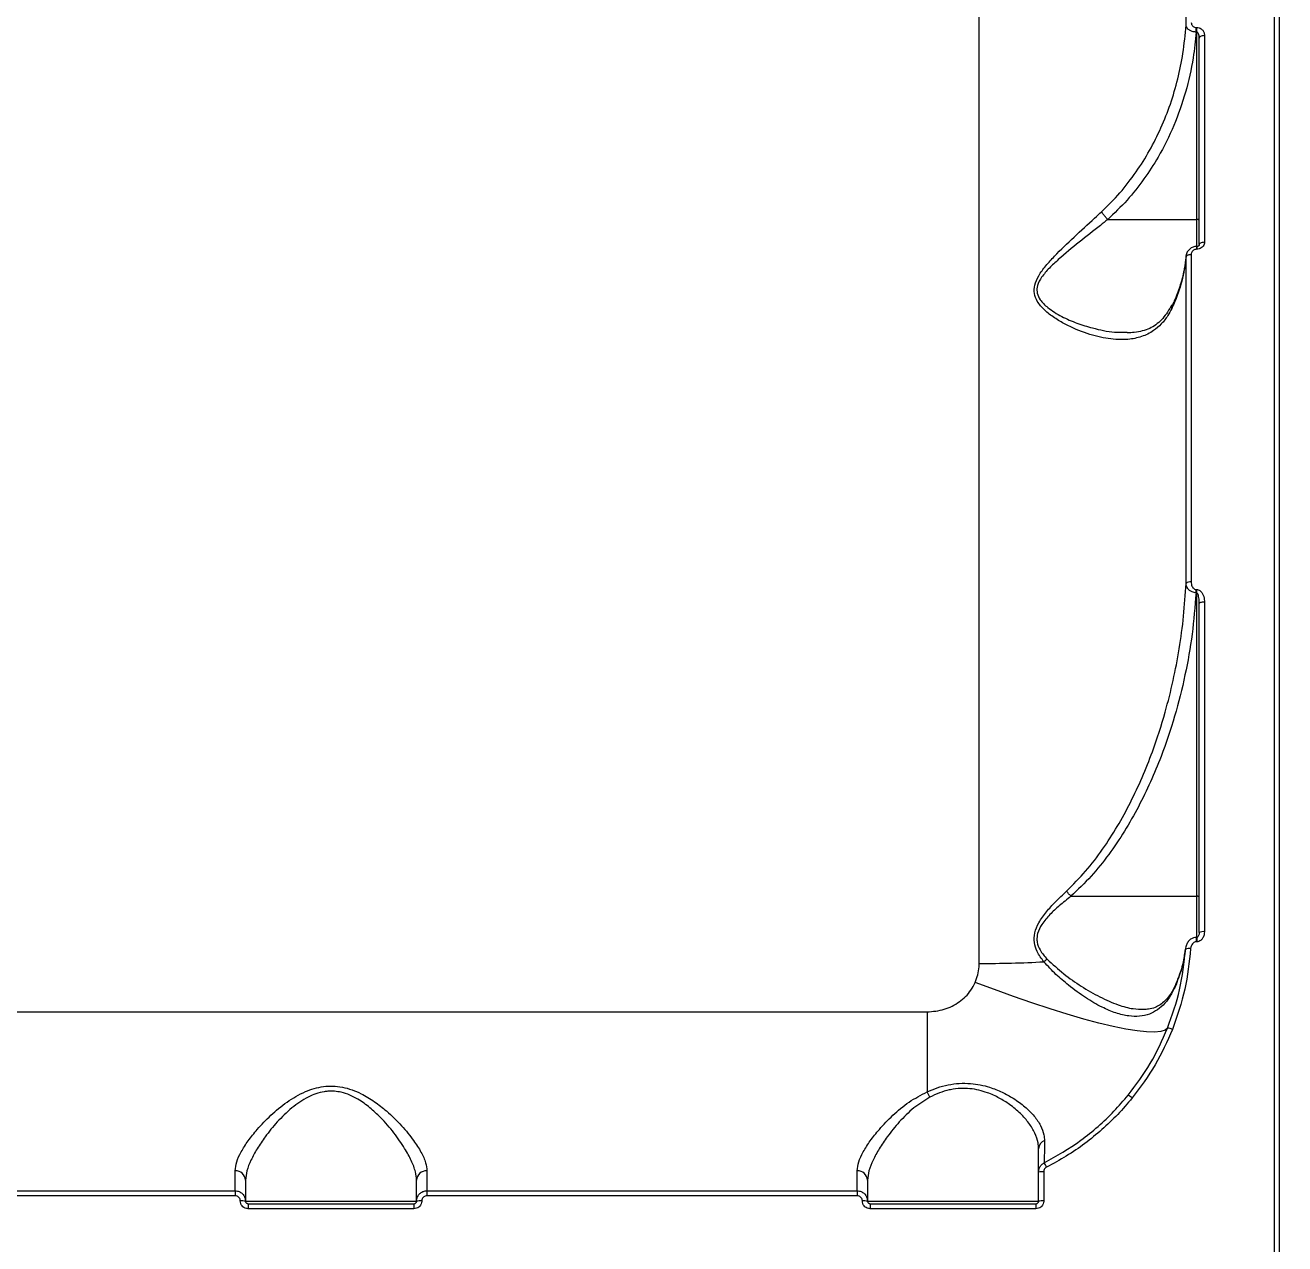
# Model space of a CAD drawing. Header units: millimetres. Extents: x -7735 to 7893, y -6545 to 6034.
# Drawn here: x -2236.2 to -1993.2, y 2708.9 to 2944 of the extents above; entities that cross this region are included whole.
import ezdxf

# ---------------------------------------------------------------- set-up
doc = ezdxf.new("R2010")
doc.units = ezdxf.units.MM
for name, color, linetype in [('DIKOM_ОБЪЕКТ', 7, 'Continuous'), ('DIKOM_РАЗМЕР_ЗОНА', 7, 'Continuous'), ('DIKOM_РАЗМЕР_ОБЪЕКТА', 7, 'Continuous')]:
    doc.layers.add(name, color=color, linetype=linetype)
doc.styles.add('style1', font='arial.ttf', dxfattribs={"width": 0.8})
doc.dimstyles.new('1-50', dxfattribs={"dimtxt": 300, "dimasz": 200, "dimexe": 100, "dimexo": 0, "dimgap": 100, "dimtad": 1, "dimtxsty": 'style1', "dimcen": 200, "dimclrd": 7, "dimclre": 7, "dimclrt": 7, "dimadec": 1, "dimazin": 2, "dimtfac": 1, "dimtmove": 0, "dimatfit": 2, "dimfxl": 0, "dimlwd": 25, "dimlwe": 18, "dimarcsym": 0})

# ---------------------------------------------------------------- blocks, each defined once
blk = doc.blocks.new('*D1')
at = {"layer": 'Defpoints', "color": 0, "transparency": 16777216}
for p in [(-1659.72, 4539.04), (-6635.97, -4006.79), (-1659.72, -4006.79)]:
    blk.add_point(p, dxfattribs=at)
at = {"layer": 'DIKOM_РАЗМЕР_ОБЪЕКТА', "color": 7, "lineweight": 18, "transparency": 16777216}
for p, q in [((-1659.72, 4539.04), (-6735.97, 4539.04)), ((-1659.72, -4006.79), (-6735.97, -4006.79))]:
    blk.add_line(p, q, dxfattribs=at)
at = {"layer": 'DIKOM_РАЗМЕР_ОБЪЕКТА', "color": 7, "lineweight": 25, "transparency": 16777216}
blk.add_line((-6635.97, 4339.04), (-6635.97, -3806.79), dxfattribs=at)
at = {"layer": 'DIKOM_РАЗМЕР_ОБЪЕКТА', "color": 7, "transparency": 16777216}
for points in [[(-6669.31, 4339.04), (-6602.64, 4339.04), (-6635.97, 4539.04)], [(-6669.31, -3806.79), (-6602.64, -3806.79), (-6635.97, -4006.79)]]:
    blk.add_solid(points, dxfattribs=at)
at = {"layer": 'DIKOM_РАЗМЕР_ОБЪЕКТА', "color": 7, "transparency": 16777216, "insert": (-6889.14, 266.13), "char_height": 300, "attachment_point": 5, "rotation": 90, "style": 'style1'}
blk.add_mtext('8550', dxfattribs=at)
blk = doc.blocks.new('*D2')
at = {"layer": 'Defpoints', "color": 0, "transparency": 16777216}
for p in [(-1994.19, 6033.86), (-7284.85, -5501.61), (-1994.19, -5501.61)]:
    blk.add_point(p, dxfattribs=at)
at = {"layer": 'DIKOM_РАЗМЕР_ЗОНА', "color": 7, "lineweight": 18, "transparency": 16777216}
for p, q in [((-1994.19, 6033.86), (-7384.85, 6033.86)), ((-1994.19, -5501.61), (-7384.85, -5501.61))]:
    blk.add_line(p, q, dxfattribs=at)
at = {"layer": 'DIKOM_РАЗМЕР_ЗОНА', "color": 7, "lineweight": 25, "transparency": 16777216}
blk.add_line((-7284.85, 5833.86), (-7284.85, -5301.61), dxfattribs=at)
at = {"layer": 'DIKOM_РАЗМЕР_ЗОНА', "color": 7, "transparency": 16777216}
for points in [[(-7318.18, 5833.86), (-7251.52, 5833.86), (-7284.85, 6033.86)], [(-7318.18, -5301.61), (-7251.52, -5301.61), (-7284.85, -5501.61)]]:
    blk.add_solid(points, dxfattribs=at)
at = {"layer": 'DIKOM_РАЗМЕР_ЗОНА', "color": 7, "transparency": 16777216, "insert": (-7538.02, 266.13), "char_height": 300, "attachment_point": 5, "rotation": 90, "style": 'style1'}
blk.add_mtext('11550', dxfattribs=at)

msp = doc.modelspace()

# ---------------------------------------------------------------- linework, layer by layer
at = {"layer": 'DIKOM_ОБЪЕКТ', "color": 7, "linetype": 'Continuous', "lineweight": 15}
for p, q in [((-1995.19, 2702.128), (-1995.19, 3121.125)), ((-1994.19, 2702.125), (-1994.19, 3120.125)), ((-2052.14, 2762.973), (-2052.14, 3083.125)), ((-2012.247, 2943.961), (-2012.247, 3009.792)), ((-2010.294, 2943.532), (-2010.19, 2943.532)), ((-2010.294, 2942.632), (-2010.294, 2943.532)), ((-2010.19, 2942.632), (-2010.19, 2943.532)), ((-2010.19, 2942.632), (-2010.294, 2942.632)), ((-2010.19, 2906.478), (-2010.19, 2942.632)), ((-2009.69, 2901.669), (-2009.69, 2941.437)), ((-2008.69, 2942.011), (-2008.69, 2902.147)), ((-2027.35, 2906.478), (-2010.19, 2906.478)), ((-2010.19, 2901.272), (-2010.19, 2906.478)), ((-2012.247, 2836.281), (-2012.247, 2899.32)), ((-2011.25, 2899.758), (-2011.25, 2836.58)), ((-2010.19, 2901.256), (-2010.223, 2901.256)), ((-2010.223, 2901.255), (-2010.223, 2900.731)), ((-2010.19, 2900.731), (-2010.223, 2900.731)), ((-2010.19, 2901.255), (-2010.19, 2900.731)), ((-2023.787, 2884.728), (-2023.588, 2884.725)), ((-2010.312, 2835.106), (-2010.19, 2835.106)), ((-2010.312, 2834.467), (-2010.312, 2835.106)), ((-2010.19, 2834.467), (-2010.312, 2834.467)), ((-2010.19, 2834.467), (-2010.19, 2835.106)), ((-2010.19, 2775.937), (-2010.19, 2834.467)), ((-2009.69, 2768.938), (-2009.69, 2832.426)), ((-2008.69, 2832.739), (-2008.69, 2769.1)), ((-2034.438, 2775.937), (-2010.19, 2775.937)), ((-2010.19, 2767.963), (-2010.19, 2775.937)), ((-2010.19, 2767.987), (-2010.278, 2767.987)), ((-2010.278, 2767.987), (-2010.278, 2767.145)), ((-2010.19, 2767.987), (-2010.19, 2767.145)), ((-2012.366, 2765.912), (-2012.53, 2764.888)), ((-2010.19, 2767.145), (-2010.278, 2767.145)), ((-2412.19, 2753.628), (-2062.19, 2753.628)), ((-2062.19, 2753.628), (-2062.19, 2738.219)), ((-2195.69, 2719.125), (-2195.69, 2722.983)), ((-2158.69, 2722.983), (-2158.69, 2719.125)), ((-2075.69, 2719.125), (-2075.69, 2722.983)), ((-2040.69, 2717.125), (-2040.69, 2722.738)), ((-2039.69, 2722.79), (-2039.69, 2717.164)), ((-2193.69, 2721.176), (-2193.69, 2717.125)), ((-2160.69, 2717.125), (-2160.69, 2721.176)), ((-2073.69, 2721.176), (-2073.69, 2717.125)), ((-2278.69, 2719.125), (-2195.69, 2719.125)), ((-2195.69, 2718.166), (-2278.69, 2718.166)), ((-2195.69, 2719.125), (-2195.69, 2718.166)), ((-2193.69, 2717.125), (-2160.69, 2717.125)), ((-2158.69, 2719.125), (-2158.69, 2718.166)), ((-2158.69, 2719.125), (-2075.69, 2719.125)), ((-2075.69, 2718.166), (-2158.69, 2718.166)), ((-2075.69, 2719.125), (-2075.69, 2718.166)), ((-2073.69, 2717.125), (-2040.69, 2717.125)), ((-2193.19, 2716.625), (-2193.19, 2715.66)), ((-2193.19, 2716.625), (-2161.19, 2716.625)), ((-2161.19, 2715.66), (-2193.19, 2715.66)), ((-2161.19, 2716.625), (-2161.19, 2715.66)), ((-2073.19, 2716.625), (-2073.19, 2715.66)), ((-2073.19, 2716.625), (-2041.19, 2716.625)), ((-2041.19, 2715.66), (-2073.19, 2715.66)), ((-2041.19, 2716.625), (-2041.19, 2715.66))]:
    msp.add_line(p, q, dxfattribs=at)
at = {"layer": 'DIKOM_ОБЪЕКТ', "color": 7, "linetype": 'Continuous', "lineweight": 15, "flags": 128}
for points in [[(-2009.69, 2941.437), (-2009.671, 2941.549), (-2009.614, 2941.657), (-2009.522, 2941.756), (-2009.397, 2941.843), (-2009.246, 2941.914), (-2009.073, 2941.967), (-2008.885, 2941.999), (-2008.69, 2942.011)], [(-2009.69, 2906.316), (-2009.7, 2906.347), (-2009.728, 2906.378), (-2009.774, 2906.406), (-2009.837, 2906.43), (-2009.913, 2906.45), (-2009.999, 2906.465), (-2010.093, 2906.475), (-2010.19, 2906.478)], [(-2009.69, 2901.669), (-2009.671, 2901.762), (-2009.614, 2901.852), (-2009.522, 2901.934), (-2009.397, 2902.007), (-2009.246, 2902.066), (-2009.073, 2902.111), (-2008.885, 2902.138), (-2008.69, 2902.147)], [(-2012.247, 2899.32), (-2012.216, 2899.407), (-2012.152, 2899.49), (-2012.055, 2899.566), (-2011.931, 2899.632), (-2011.783, 2899.686), (-2011.616, 2899.726), (-2011.436, 2899.75), (-2011.25, 2899.758)], [(-2009.69, 2832.426), (-2009.671, 2832.487), (-2009.614, 2832.546), (-2009.522, 2832.6), (-2009.397, 2832.648), (-2009.246, 2832.687), (-2009.073, 2832.715), (-2008.885, 2832.733), (-2008.69, 2832.739)], [(-2009.69, 2775.775), (-2009.7, 2775.807), (-2009.728, 2775.837), (-2009.774, 2775.865), (-2009.837, 2775.89), (-2009.913, 2775.91), (-2009.999, 2775.925), (-2010.093, 2775.934), (-2010.19, 2775.937)], [(-2015.796, 2750.509), (-2016.274, 2750.095), (-2017.113, 2749.831), (-2018.306, 2749.722), (-2019.84, 2749.767), (-2021.7, 2749.968), (-2023.868, 2750.32), (-2026.323, 2750.822), (-2029.04, 2751.468), (-2031.993, 2752.252), (-2035.153, 2753.166), (-2038.487, 2754.201), (-2041.964, 2755.347), (-2045.548, 2756.592), (-2049.206, 2757.925), (-2052.9, 2759.331)]]:
    msp.add_lwpolyline(points, dxfattribs=at)
at = {"layer": 'DIKOM_ОБЪЕКТ', "color": 7, "linetype": 'Continuous', "lineweight": 15}
for centre, radius, start, end in [((-2011.453, 2835.442), 1.156, 79.90457, 133.44616), ((-2008.934, 2767.436), 1.682, 81.66803, 116.72021), ((-2011.702, 2763.898), 1.969, 79.89996, 109.27735), ((-2052.017, 2999.337), 236.364, 269.97011, 272.99611), ((-2035.459, 2758.824), 6.137, 125.68235, 133.23186), ((-2015.952, 2748.139), 2.375, 62.88077, 86.25037), ((-2068.581, 2734.251), 7.522, 22.86138, 31.83623), ((-2025.045, 2734.414), 3.554, 47.22098, 62.55426), ((-2038.931, 2727.171), 1.761, 111.12711, 178.17642), ((-2047.773, 2719.572), 9.56, 25.47324, 31.1846), ((-2195.598, 2721.074), 1.911, 3.03941, 92.75412), ((-2158.782, 2721.074), 1.911, 87.24923, 176.95044), ((-2075.599, 2721.074), 1.911, 3.04956, 92.75077), ((-2039.938, 2717.857), 4.939, 87.13122, 98.76528), ((-2194.44, 2710.587), 6.581, 83.45513, 92.17535), ((-2159.94, 2710.578), 6.59, 87.82895, 96.53952), ((-2074.44, 2710.585), 6.583, 83.45666, 92.17382), ((-2039.94, 2710.587), 6.581, 87.82465, 96.54487)]:
    msp.add_arc(centre, radius, start, end, dxfattribs=at)
for points, knots in [([(-2028.533, 2907.982), (-2027.327, 2909.169), (-2024.9, 2911.56), (-2021.851, 2915.556), (-2019.209, 2919.767), (-2017.01, 2924.156), (-2015.186, 2928.775), (-2013.775, 2933.573), (-2012.718, 2938.657), (-2012.409, 2942.145), (-2012.247, 2943.961)], [0, 0, 0, 0, 0.1236841, 0.2488927, 0.3689546, 0.4907448, 0.6125426, 0.7380533, 0.8635671, 1, 1, 1, 1]), ([(-2010.294, 2942.632), (-2010.386, 2942.638), (-2010.692, 2942.657), (-2011.184, 2942.779), (-2011.709, 2943.044), (-2012.097, 2943.418), (-2012.233, 2943.748), (-2012.245, 2943.931), (-2012.247, 2943.961)], [0, 0, 0, 0, 0.0891756, 0.2936808, 0.4896161, 0.71639, 0.9545772, 1, 1, 1, 1]), ([(-2011.25, 2944.498), (-2011.234, 2944.359), (-2011.206, 2944.113), (-2011.001, 2943.816), (-2010.744, 2943.624), (-2010.494, 2943.54), (-2010.34, 2943.534), (-2010.294, 2943.532)], [0, 0, 0, 0, 0.30255254, 0.53462286, 0.72540985, 0.91702588, 1, 1, 1, 1]), ([(-2010.19, 2943.532), (-2010.12, 2943.529), (-2009.878, 2943.519), (-2009.483, 2943.383), (-2009.074, 2943.07), (-2008.758, 2942.602), (-2008.714, 2942.22), (-2008.69, 2942.011)], [0, 0, 0, 0, 0.0796676, 0.2757404, 0.4707832, 0.7105522, 1, 1, 1, 1]), ([(-2010.294, 2942.632), (-2010.458, 2940.974), (-2010.845, 2937.071), (-2012.23, 2931.016), (-2014.477, 2924.584), (-2017.243, 2918.993), (-2020.334, 2914.204), (-2023.537, 2910.128), (-2026.082, 2907.695), (-2027.354, 2906.479)], [0, 0, 0, 0, 0.12340953, 0.29033867, 0.4577875, 0.62461167, 0.74654877, 0.87329217, 1, 1, 1, 1]), ([(-2009.69, 2941.437), (-2009.698, 2941.599), (-2009.711, 2941.885), (-2009.809, 2942.244), (-2009.923, 2942.465), (-2010.03, 2942.575), (-2010.111, 2942.624), (-2010.167, 2942.63), (-2010.19, 2942.632)], [0, 0, 0, 0, 0.3508808, 0.6182391, 0.8028984, 0.8793402, 0.9492389, 1, 1, 1, 1]), ([(-2015.006, 2889.323), (-2015.25, 2888.857), (-2015.841, 2887.729), (-2016.999, 2886.26), (-2018.66, 2884.831), (-2020.8, 2883.786), (-2023.714, 2883.208), (-2027.253, 2883.365), (-2031.356, 2884.374), (-2034.881, 2885.863), (-2037.654, 2887.473), (-2039.532, 2888.922), (-2040.914, 2890.487), (-2041.602, 2892.153), (-2041.53, 2893.89), (-2040.682, 2895.737), (-2039.304, 2897.583), (-2037.014, 2900.088), (-2033.813, 2903.135), (-2030.732, 2905.965), (-2028.981, 2907.57), (-2028.533, 2907.982)], [0, 0, 0, 0, 0.0311468, 0.0753836, 0.1207355, 0.1821168, 0.2453868, 0.3302608, 0.4176087, 0.5065777, 0.5523821, 0.5981006, 0.6383968, 0.6670943, 0.6962065, 0.7286723, 0.766812, 0.8059882, 0.8877662, 0.9712461, 1, 1, 1, 1]), ([(-2027.35, 2906.478), (-2027.822, 2906.104), (-2029.638, 2904.66), (-2032.878, 2902.133), (-2036.197, 2899.384), (-2038.642, 2897.139), (-2040.077, 2895.496), (-2040.952, 2893.907), (-2041.05, 2892.835), (-2040.892, 2891.895), (-2040.335, 2890.761), (-2038.675, 2889.218), (-2036.248, 2887.704), (-2033.289, 2886.441), (-2029.849, 2885.403), (-2026.634, 2884.674), (-2024.539, 2884.713), (-2023.787, 2884.728)], [0, 0, 0, 0, 0.0410613, 0.1582907, 0.275421, 0.328789, 0.3818875, 0.4245567, 0.455803, 0.4619681, 0.4993762, 0.5538727, 0.6383809, 0.7234495, 0.8083962, 0.9311821, 1, 1, 1, 1]), ([(-2027.354, 2906.479), (-2027.508, 2906.641), (-2027.816, 2906.965), (-2028.191, 2907.444), (-2028.417, 2907.779), (-2028.506, 2907.934), (-2028.533, 2907.982)], [0, 0, 0, 0, 0.3252792, 0.6505414, 0.8925639, 1, 1, 1, 1]), ([(-2027.354, 2906.479), (-2027.353, 2906.479), (-2027.353, 2906.478), (-2027.352, 2906.478), (-2027.351, 2906.478), (-2027.35, 2906.478)], [0, 0, 0, 0, 0.2449721, 0.6669888, 1, 1, 1, 1]), ([(-2009.708, 2901.64), (-2009.711, 2901.592), (-2009.715, 2901.506), (-2009.821, 2901.381), (-2009.952, 2901.3), (-2010.084, 2901.261), (-2010.203, 2901.251), (-2010.272, 2901.262), (-2010.301, 2901.266)], [0, 0, 0, 0, 0.305207, 0.53921483, 0.69561743, 0.81574492, 0.92171355, 1, 1, 1, 1]), ([(-2008.69, 2902.147), (-2008.702, 2902.012), (-2008.728, 2901.723), (-2008.941, 2901.321), (-2009.28, 2900.993), (-2009.71, 2900.773), (-2010.03, 2900.745), (-2010.19, 2900.731)], [0, 0, 0, 0, 0.1890378, 0.4044806, 0.6068286, 0.803391, 1, 1, 1, 1]), ([(-2012.247, 2899.32), (-2012.466, 2897.734), (-2012.896, 2894.622), (-2014.082, 2891.312), (-2014.879, 2889.597), (-2015.006, 2889.323)], [0, 0, 0, 0, 0.4665365, 0.9150124, 1, 1, 1, 1]), ([(-2012.255, 2899.437), (-2012.259, 2899.354), (-2012.3, 2898.316), (-2012.67, 2896.336), (-2013.411, 2893.527), (-2014.195, 2891.363), (-2014.818, 2890.17), (-2014.976, 2889.868)], [0, 0, 0, 0, 0.0255805, 0.3177056, 0.609864, 0.9011909, 1, 1, 1, 1]), ([(-2010.223, 2901.242), (-2010.267, 2901.246), (-2010.554, 2901.271), (-2011.087, 2901.105), (-2011.716, 2900.69), (-2012.12, 2900.058), (-2012.296, 2899.544), (-2012.248, 2899.291), (-2012.247, 2899.285)], [0, 0, 0, 0, 0.04194, 0.271833, 0.5073503, 0.7485928, 0.9944829, 1, 1, 1, 1]), ([(-2010.223, 2900.731), (-2010.332, 2900.721), (-2010.55, 2900.701), (-2010.842, 2900.551), (-2011.075, 2900.327), (-2011.224, 2900.05), (-2011.242, 2899.851), (-2011.25, 2899.758)], [0, 0, 0, 0, 0.19514192, 0.39001093, 0.59319351, 0.81111469, 1, 1, 1, 1]), ([(-2015.064, 2889.981), (-2015.106, 2889.889), (-2015.396, 2889.252), (-2016.037, 2888.273), (-2016.989, 2887.075), (-2018.068, 2886.127), (-2019.243, 2885.427), (-2020.66, 2884.95), (-2022.119, 2884.652), (-2023.142, 2884.632), (-2023.608, 2884.623)], [0, 0, 0, 0, 0.0226501, 0.1554025, 0.2918187, 0.4318015, 0.5758043, 0.7272728, 0.8756512, 1, 1, 1, 1]), ([(-2015.006, 2889.323), (-2015.009, 2889.343), (-2015.036, 2889.504), (-2015.045, 2889.699), (-2014.95, 2889.822), (-2014.934, 2889.843)], [0, 0, 0, 0, 0.10509784, 0.84882445, 1, 1, 1, 1]), ([(-2035.286, 2776.937), (-2034.033, 2778.188), (-2031.512, 2780.704), (-2028.309, 2784.942), (-2025.442, 2789.389), (-2022.061, 2795.604), (-2018.908, 2802.959), (-2016.353, 2810.877), (-2014.68, 2817.526), (-2013.501, 2823.705), (-2012.643, 2829.961), (-2012.379, 2834.174), (-2012.247, 2836.281)], [0, 0, 0, 0, 0.0803023, 0.1615638, 0.2421416, 0.3227385, 0.4866053, 0.6103982, 0.7072101, 0.8040251, 0.9020136, 1, 1, 1, 1]), ([(-2010.312, 2834.467), (-2010.436, 2834.477), (-2010.707, 2834.498), (-2011.141, 2834.641), (-2011.58, 2834.906), (-2011.996, 2835.356), (-2012.21, 2835.841), (-2012.239, 2836.178), (-2012.247, 2836.281)], [0, 0, 0, 0, 0.1132673, 0.2470986, 0.4203739, 0.6073538, 0.8800855, 1, 1, 1, 1]), ([(-2011.25, 2836.58), (-2011.226, 2836.303), (-2011.192, 2835.905), (-2010.948, 2835.457), (-2010.734, 2835.239), (-2010.513, 2835.123), (-2010.375, 2835.111), (-2010.312, 2835.106)], [0, 0, 0, 0, 0.4370958, 0.62888, 0.7908852, 0.9060685, 1, 1, 1, 1]), ([(-2010.312, 2834.467), (-2010.526, 2831.809), (-2010.953, 2826.492), (-2012.365, 2818.542), (-2014.34, 2810.646), (-2017.219, 2802.109), (-2020.527, 2794.712), (-2024.067, 2788.476), (-2027.096, 2783.984), (-2030.478, 2779.715), (-2033.119, 2777.202), (-2034.446, 2775.94)], [0, 0, 0, 0, 0.1245751, 0.2491561, 0.3764152, 0.5036653, 0.6677223, 0.7510845, 0.834427, 0.9167828, 1, 1, 1, 1]), ([(-2010.19, 2835.106), (-2010.092, 2835.096), (-2009.873, 2835.076), (-2009.523, 2834.888), (-2009.175, 2834.53), (-2008.82, 2833.859), (-2008.697, 2833.222), (-2008.691, 2832.792), (-2008.69, 2832.739)], [0, 0, 0, 0, 0.0928037, 0.2061849, 0.3693021, 0.5724187, 0.9471639, 1, 1, 1, 1]), ([(-2009.69, 2832.426), (-2009.702, 2832.792), (-2009.718, 2833.317), (-2009.845, 2833.941), (-2009.953, 2834.249), (-2010.058, 2834.408), (-2010.135, 2834.457), (-2010.17, 2834.467), (-2010.187, 2834.467), (-2010.19, 2834.467)], [0, 0, 0, 0, 0.5028882, 0.7219268, 0.8722111, 0.9514516, 0.9757403, 0.9961828, 1, 1, 1, 1]), ([(-2039.663, 2763.296), (-2040.137, 2763.935), (-2040.964, 2765.047), (-2041.609, 2766.994), (-2041.515, 2768.964), (-2040.634, 2770.999), (-2039.202, 2772.972), (-2037.367, 2774.987), (-2036.014, 2776.255), (-2035.286, 2776.937)], [0, 0, 0, 0, 0.1507867, 0.2625446, 0.3758211, 0.5043783, 0.6581157, 0.8160053, 1, 1, 1, 1]), ([(-2034.438, 2775.937), (-2035.202, 2775.327), (-2036.597, 2774.212), (-2038.535, 2772.439), (-2040.025, 2770.69), (-2040.92, 2768.97), (-2041.049, 2767.759), (-2040.918, 2766.674), (-2040.386, 2765.325), (-2039.535, 2764.368), (-2039.039, 2763.81)], [0, 0, 0, 0, 0.19207337, 0.35117656, 0.5094983, 0.63443816, 0.71865644, 0.74210097, 0.84960569, 1, 1, 1, 1]), ([(-2034.446, 2775.94), (-2034.597, 2776.101), (-2034.871, 2776.394), (-2035.144, 2776.741), (-2035.264, 2776.907), (-2035.286, 2776.937)], [0, 0, 0, 0, 0.4994742, 0.9073738, 1, 1, 1, 1]), ([(-2034.446, 2775.94), (-2034.446, 2775.939), (-2034.444, 2775.938), (-2034.441, 2775.937), (-2034.439, 2775.937), (-2034.438, 2775.937)], [0, 0, 0, 0, 0.299498, 0.6720717, 1, 1, 1, 1]), ([(-2010.277, 2767.969), (-2010.452, 2767.961), (-2010.836, 2767.945), (-2011.378, 2767.657), (-2011.863, 2767.192), (-2012.222, 2766.537), (-2012.357, 2765.968), (-2012.356, 2765.64), (-2012.356, 2765.589)], [0, 0, 0, 0, 0.1487184, 0.3249828, 0.5084942, 0.7183467, 0.9563409, 1, 1, 1, 1]), ([(-2009.693, 2768.938), (-2009.692, 2768.927), (-2009.677, 2768.73), (-2009.758, 2768.424), (-2009.937, 2768.129), (-2010.078, 2768.016), (-2010.16, 2767.988), (-2010.204, 2767.987), (-2010.224, 2767.992), (-2010.232, 2767.993)], [0, 0, 0, 0, 0.02783957, 0.49876971, 0.76329196, 0.89618731, 0.94890935, 0.98132718, 1, 1, 1, 1]), ([(-2008.69, 2769.1), (-2008.704, 2768.896), (-2008.736, 2768.453), (-2008.99, 2767.861), (-2009.366, 2767.434), (-2009.772, 2767.19), (-2010.051, 2767.16), (-2010.19, 2767.145)], [0, 0, 0, 0, 0.22675434, 0.49195914, 0.6959645, 0.84773676, 1, 1, 1, 1]), ([(-2015.796, 2750.509), (-2014.93, 2752.957), (-2013.175, 2757.914), (-2012.628, 2763.12), (-2012.352, 2765.756)], [0, 0, 0, 0, 0.4937318, 1, 1, 1, 1]), ([(-2011.356, 2765.836), (-2011.629, 2763.209), (-2012.181, 2757.888), (-2013.966, 2752.819), (-2014.869, 2750.253)], [0, 0, 0, 0, 0.493781, 1, 1, 1, 1]), ([(-2012.352, 2765.756), (-2012.538, 2764.596), (-2012.914, 2762.264), (-2013.754, 2760.004), (-2014.176, 2758.868)], [0, 0, 0, 0, 0.4973048, 1, 1, 1, 1]), ([(-2010.278, 2767.145), (-2010.342, 2767.14), (-2010.505, 2767.127), (-2010.771, 2767.003), (-2011.056, 2766.737), (-2011.284, 2766.331), (-2011.332, 2766.002), (-2011.356, 2765.836)], [0, 0, 0, 0, 0.1033281, 0.2624314, 0.4610952, 0.7281756, 1, 1, 1, 1]), ([(-2052.9, 2759.331), (-2052.572, 2760.312), (-2052.209, 2761.395), (-2052.144, 2762.637), (-2052.142, 2762.859), (-2052.14, 2762.973)], [0, 0, 0, 0, 0.8217233, 0.9078714, 1, 1, 1, 1]), ([(-2014.176, 2758.868), (-2014.489, 2758.191), (-2015.124, 2756.817), (-2016.326, 2755.216), (-2017.714, 2753.972), (-2019.337, 2753.122), (-2021.193, 2752.706), (-2023.356, 2752.765), (-2025.781, 2753.35), (-2028.569, 2754.531), (-2031.637, 2756.313), (-2034.631, 2758.5), (-2037.377, 2760.811), (-2038.897, 2762.464), (-2039.663, 2763.296)], [0, 0, 0, 0, 0.0668884, 0.1355728, 0.2055362, 0.2771137, 0.3560563, 0.4367285, 0.5280136, 0.6212569, 0.7279965, 0.8370978, 0.9179814, 1, 1, 1, 1]), ([(-2039.039, 2763.81), (-2037.987, 2762.838), (-2035.859, 2760.872), (-2032.377, 2758.492), (-2028.842, 2756.423), (-2025.494, 2754.984), (-2022.646, 2754.168), (-2021.069, 2754.157), (-2020.388, 2754.152)], [0, 0, 0, 0, 0.1706296, 0.34520181, 0.5293893, 0.7176801, 0.87819971, 1, 1, 1, 1]), ([(-2012.53, 2764.888), (-2012.591, 2764.476), (-2012.788, 2763.131), (-2013.322, 2761.229), (-2013.924, 2759.77), (-2014.154, 2759.212)], [0, 0, 0, 0, 0.2138004, 0.6991356, 1, 1, 1, 1]), ([(-2062.19, 2753.628), (-2061.077, 2753.725), (-2058.871, 2753.916), (-2055.922, 2755.433), (-2053.915, 2757.357), (-2053.167, 2758.812), (-2052.9, 2759.331)], [0, 0, 0, 0, 0.2885582, 0.5716274, 0.8470348, 1, 1, 1, 1]), ([(-2014.118, 2759.213), (-2014.323, 2758.756), (-2014.745, 2757.813), (-2015.495, 2756.662), (-2016.329, 2755.692), (-2017.231, 2754.961), (-2018.264, 2754.434), (-2019.301, 2754.13), (-2020.082, 2754.114), (-2020.399, 2754.108)], [0, 0, 0, 0, 0.1271925, 0.2619208, 0.4036387, 0.549591, 0.7049983, 0.8798944, 1, 1, 1, 1]), ([(-2014.106, 2759.189), (-2014.12, 2759.168), (-2014.174, 2759.09), (-2014.177, 2758.973), (-2014.176, 2758.884), (-2014.176, 2758.868)], [0, 0, 0, 0, 0.227425, 0.8581189, 1, 1, 1, 1]), ([(-2023.407, 2737.568), (-2021.908, 2739.559), (-2018.874, 2743.589), (-2016.83, 2748.185), (-2015.796, 2750.509)], [0, 0, 0, 0, 0.4941652, 1, 1, 1, 1]), ([(-2014.869, 2750.253), (-2015.897, 2747.931), (-2017.976, 2743.232), (-2021.068, 2739.108), (-2022.631, 2737.023)], [0, 0, 0, 0, 0.494162, 1, 1, 1, 1]), ([(-2195.69, 2722.983), (-2195.626, 2723.538), (-2195.497, 2724.65), (-2194.571, 2726.627), (-2193.223, 2728.748), (-2191.337, 2731.125), (-2188.886, 2733.705), (-2185.799, 2736.264), (-2182.401, 2738.298), (-2179.278, 2739.251), (-2176.832, 2739.369), (-2174.956, 2739.157), (-2173.122, 2738.634), (-2171.007, 2737.713), (-2168.755, 2736.334), (-2166.105, 2734.233), (-2163.501, 2731.68), (-2161.294, 2728.962), (-2159.761, 2726.554), (-2158.856, 2724.565), (-2158.743, 2723.481), (-2158.69, 2722.983)], [0, 0, 0, 0, 0.0554764, 0.1110251, 0.1664972, 0.2220045, 0.2900245, 0.3579629, 0.4226741, 0.4774072, 0.5052475, 0.533095, 0.5627093, 0.592374, 0.6404291, 0.688582, 0.760326, 0.8320617, 0.8910006, 0.9498678, 1, 1, 1, 1]), ([(-2062.19, 2738.219), (-2061.547, 2738.489), (-2060.245, 2739.034), (-2058.156, 2739.592), (-2055.979, 2739.885), (-2053.234, 2739.854), (-2050.388, 2739.253), (-2047.677, 2738.173), (-2045.357, 2736.894), (-2043.235, 2735.327), (-2041.475, 2733.551), (-2040.244, 2731.721), (-2039.642, 2730.135), (-2039.586, 2729.176), (-2039.565, 2728.813)], [0, 0, 0, 0, 0.0603717, 0.1220469, 0.1825837, 0.2452034, 0.3548653, 0.4358145, 0.5191046, 0.6213425, 0.7265993, 0.8297222, 0.9355769, 1, 1, 1, 1]), ([(-2040.69, 2727.227), (-2040.712, 2727.607), (-2040.768, 2728.596), (-2041.331, 2730.256), (-2042.467, 2732.157), (-2044.116, 2734.037), (-2046.067, 2735.676), (-2048.241, 2737.046), (-2050.738, 2738.196), (-2053.337, 2738.843), (-2055.781, 2738.91), (-2057.121, 2738.737), (-2058.48, 2738.445), (-2059.861, 2738.029), (-2061.048, 2737.461), (-2061.65, 2737.174)], [0, 0, 0, 0, 0.0653901, 0.1703668, 0.2779435, 0.3818123, 0.4884122, 0.5695643, 0.652799, 0.7604174, 0.8151617, 0.871885, 0.8800431, 0.9391994, 1, 1, 1, 1]), ([(-2160.69, 2721.176), (-2160.737, 2721.7), (-2160.84, 2722.844), (-2161.647, 2724.929), (-2163.012, 2727.451), (-2164.97, 2730.294), (-2167.283, 2732.965), (-2169.642, 2735.176), (-2171.646, 2736.625), (-2173.545, 2737.602), (-2175.477, 2738.255), (-2177.2, 2738.398), (-2178.83, 2738.206), (-2180.114, 2737.876), (-2182.305, 2736.931), (-2184.907, 2735.086), (-2187.642, 2732.413), (-2189.814, 2729.714), (-2191.491, 2727.229), (-2192.689, 2725.006), (-2193.517, 2722.933), (-2193.633, 2721.761), (-2193.69, 2721.176)], [0, 0, 0, 0, 0.050715, 0.1106827, 0.1707184, 0.2435954, 0.3164719, 0.3642923, 0.4119934, 0.4404624, 0.4688622, 0.5101011, 0.5210876, 0.5472209, 0.5734068, 0.6369304, 0.705495, 0.7741549, 0.8307627, 0.8873364, 0.9437058, 1, 1, 1, 1]), ([(-2075.69, 2722.983), (-2075.626, 2723.538), (-2075.497, 2724.65), (-2074.571, 2726.627), (-2073.223, 2728.748), (-2071.338, 2731.127), (-2068.878, 2733.693), (-2065.849, 2736.289), (-2063.381, 2737.591), (-2062.19, 2738.219)], [0, 0, 0, 0, 0.13166017, 0.26348904, 0.39513812, 0.52687495, 0.68829849, 0.84953931, 1, 1, 1, 1]), ([(-2061.65, 2737.174), (-2062.716, 2736.51), (-2064.956, 2735.114), (-2067.633, 2732.401), (-2069.817, 2729.717), (-2071.49, 2727.228), (-2072.689, 2725.007), (-2073.517, 2722.933), (-2073.632, 2721.761), (-2073.69, 2721.176)], [0, 0, 0, 0, 0.14637684, 0.30758147, 0.46901014, 0.60209888, 0.7351144, 0.86764459, 1, 1, 1, 1]), ([(-2039.594, 2724.523), (-2037.186, 2725.883), (-2033.538, 2727.945), (-2029.193, 2731.492), (-2026.12, 2734.39), (-2024.303, 2736.519), (-2023.407, 2737.568)], [0, 0, 0, 0, 0.39517093, 0.59867226, 0.80216788, 1, 1, 1, 1]), ([(-2022.631, 2737.023), (-2023.545, 2735.95), (-2025.372, 2733.806), (-2028.439, 2730.889), (-2031.753, 2728.197), (-2035.311, 2725.751), (-2037.865, 2724.373), (-2039.142, 2723.684)], [0, 0, 0, 0, 0.1978379, 0.3955024, 0.593166, 0.7965834, 1, 1, 1, 1]), ([(-2040.69, 2722.738), (-2040.69, 2722.826), (-2040.69, 2723.01), (-2040.69, 2724.469), (-2040.69, 2726.299), (-2040.69, 2727.227)], [0, 0, 0, 0, 0.3069728, 0.6484661, 1, 1, 1, 1]), ([(-2039.565, 2728.813), (-2039.57, 2727.945), (-2039.581, 2726.184), (-2039.589, 2724.948), (-2039.593, 2724.551), (-2039.594, 2724.529), (-2039.594, 2724.523)], [0, 0, 0, 0, 0.3414958, 0.6929972, 0.9180136, 1, 1, 1, 1]), ([(-2040.69, 2722.738), (-2040.689, 2722.798), (-2040.681, 2723.082), (-2040.543, 2723.581), (-2040.166, 2724.158), (-2039.785, 2724.401), (-2039.594, 2724.523)], [0, 0, 0, 0, 0.0818115, 0.3880196, 0.693948, 1, 1, 1, 1]), ([(-2039.142, 2723.684), (-2039.238, 2723.623), (-2039.428, 2723.502), (-2039.617, 2723.212), (-2039.685, 2722.962), (-2039.689, 2722.82), (-2039.69, 2722.79)], [0, 0, 0, 0, 0.3057218, 0.6116833, 0.9180847, 1, 1, 1, 1]), ([(-2195.69, 2719.125), (-2195.543, 2719.116), (-2195.172, 2719.091), (-2194.61, 2718.852), (-2194.102, 2718.4), (-2193.757, 2717.8), (-2193.712, 2717.35), (-2193.69, 2717.125)], [0, 0, 0, 0, 0.1407165, 0.3554132, 0.5703062, 0.785176, 1, 1, 1, 1]), ([(-2194.69, 2717.164), (-2194.701, 2717.276), (-2194.724, 2717.502), (-2194.896, 2717.802), (-2195.15, 2718.029), (-2195.431, 2718.149), (-2195.617, 2718.161), (-2195.69, 2718.166)], [0, 0, 0, 0, 0.2150953, 0.4301807, 0.6449169, 0.8595519, 1, 1, 1, 1]), ([(-2193.19, 2715.66), (-2193.3, 2715.667), (-2193.579, 2715.685), (-2194.001, 2715.865), (-2194.382, 2716.205), (-2194.641, 2716.656), (-2194.674, 2716.994), (-2194.69, 2717.164)], [0, 0, 0, 0, 0.1406788, 0.3550873, 0.5698813, 0.7848526, 1, 1, 1, 1]), ([(-2193.69, 2717.125), (-2193.685, 2717.069), (-2193.674, 2716.957), (-2193.588, 2716.807), (-2193.46, 2716.694), (-2193.32, 2716.634), (-2193.227, 2716.628), (-2193.19, 2716.625)], [0, 0, 0, 0, 0.21560092, 0.43054656, 0.64526861, 0.85937822, 1, 1, 1, 1]), ([(-2159.69, 2717.164), (-2159.698, 2717.052), (-2159.716, 2716.773), (-2159.896, 2716.35), (-2160.235, 2715.969), (-2160.684, 2715.71), (-2161.022, 2715.677), (-2161.19, 2715.66)], [0, 0, 0, 0, 0.1418201, 0.3567274, 0.5712855, 0.7856634, 1, 1, 1, 1]), ([(-2161.19, 2716.625), (-2161.134, 2716.631), (-2161.022, 2716.642), (-2160.872, 2716.728), (-2160.759, 2716.855), (-2160.699, 2716.995), (-2160.693, 2717.088), (-2160.69, 2717.125)], [0, 0, 0, 0, 0.2139961, 0.42827757, 0.64273319, 0.85782708, 1, 1, 1, 1]), ([(-2160.69, 2717.125), (-2160.681, 2717.273), (-2160.656, 2717.645), (-2160.416, 2718.208), (-2159.963, 2718.715), (-2159.364, 2719.059), (-2158.915, 2719.103), (-2158.69, 2719.125)], [0, 0, 0, 0, 0.1416709, 0.3563628, 0.5709678, 0.7854599, 1, 1, 1, 1]), ([(-2158.69, 2718.166), (-2158.803, 2718.155), (-2159.027, 2718.133), (-2159.327, 2717.96), (-2159.553, 2717.706), (-2159.673, 2717.424), (-2159.685, 2717.238), (-2159.69, 2717.164)], [0, 0, 0, 0, 0.2143336, 0.4286567, 0.6431991, 0.858079, 1, 1, 1, 1]), ([(-2075.69, 2719.125), (-2075.543, 2719.116), (-2075.172, 2719.091), (-2074.61, 2718.852), (-2074.102, 2718.4), (-2073.757, 2717.8), (-2073.712, 2717.35), (-2073.69, 2717.125)], [0, 0, 0, 0, 0.1407128, 0.3554743, 0.5703047, 0.7851689, 1, 1, 1, 1]), ([(-2074.69, 2717.164), (-2074.701, 2717.276), (-2074.723, 2717.502), (-2074.896, 2717.802), (-2075.15, 2718.029), (-2075.431, 2718.149), (-2075.617, 2718.161), (-2075.69, 2718.166)], [0, 0, 0, 0, 0.2150772, 0.4302181, 0.6449362, 0.8594125, 1, 1, 1, 1]), ([(-2073.19, 2715.66), (-2073.3, 2715.667), (-2073.579, 2715.685), (-2074.001, 2715.865), (-2074.382, 2716.205), (-2074.64, 2716.656), (-2074.674, 2716.994), (-2074.69, 2717.164)], [0, 0, 0, 0, 0.1405896, 0.3551097, 0.5698457, 0.7848348, 1, 1, 1, 1]), ([(-2073.69, 2717.125), (-2073.685, 2717.069), (-2073.674, 2716.957), (-2073.587, 2716.807), (-2073.461, 2716.694), (-2073.32, 2716.634), (-2073.227, 2716.628), (-2073.19, 2716.625)], [0, 0, 0, 0, 0.2155829, 0.4307079, 0.645236, 0.859659, 1, 1, 1, 1]), ([(-2039.69, 2717.164), (-2039.698, 2717.052), (-2039.716, 2716.773), (-2039.896, 2716.35), (-2040.235, 2715.969), (-2040.684, 2715.71), (-2041.022, 2715.677), (-2041.19, 2715.66)], [0, 0, 0, 0, 0.1418151, 0.3567318, 0.5713667, 0.785754, 1, 1, 1, 1]), ([(-2041.19, 2716.625), (-2041.134, 2716.631), (-2041.022, 2716.642), (-2040.872, 2716.728), (-2040.759, 2716.855), (-2040.699, 2716.995), (-2040.693, 2717.088), (-2040.69, 2717.125)], [0, 0, 0, 0, 0.2140458, 0.4281114, 0.6426168, 0.8577606, 1, 1, 1, 1])]:
    msp.add_open_spline(points, degree=3, knots=knots, dxfattribs=at)

# ---------------------------------------------------------------- dimensions: what is measured, and where the dimension line sits
at = {"layer": 'DIKOM_РАЗМЕР_ЗОНА'}
dim = msp.add_linear_dim(base=(-7284.85, -5501.612), p1=(-1994.19, 6033.862), p2=(-1994.19, -5501.612), angle=90, text='11550', dimstyle='1-50', dxfattribs=at)
dim.commit()
dim.dimension.update_dxf_attribs({"geometry": '*D2', "text_midpoint": (-7284.85, 266.125), "dimtype": 160})
at = {"layer": 'DIKOM_РАЗМЕР_ОБЪЕКТА'}
dim = msp.add_linear_dim(base=(-6635.972, -4006.787), p1=(-1659.723, 4539.038), p2=(-1659.723, -4006.787), angle=90, text='8550', dimstyle='1-50', dxfattribs=at)
dim.commit()
dim.dimension.update_dxf_attribs({"geometry": '*D1', "text_midpoint": (-6635.972, 266.125), "dimtype": 160})

doc.saveas('drawing.dxf')
